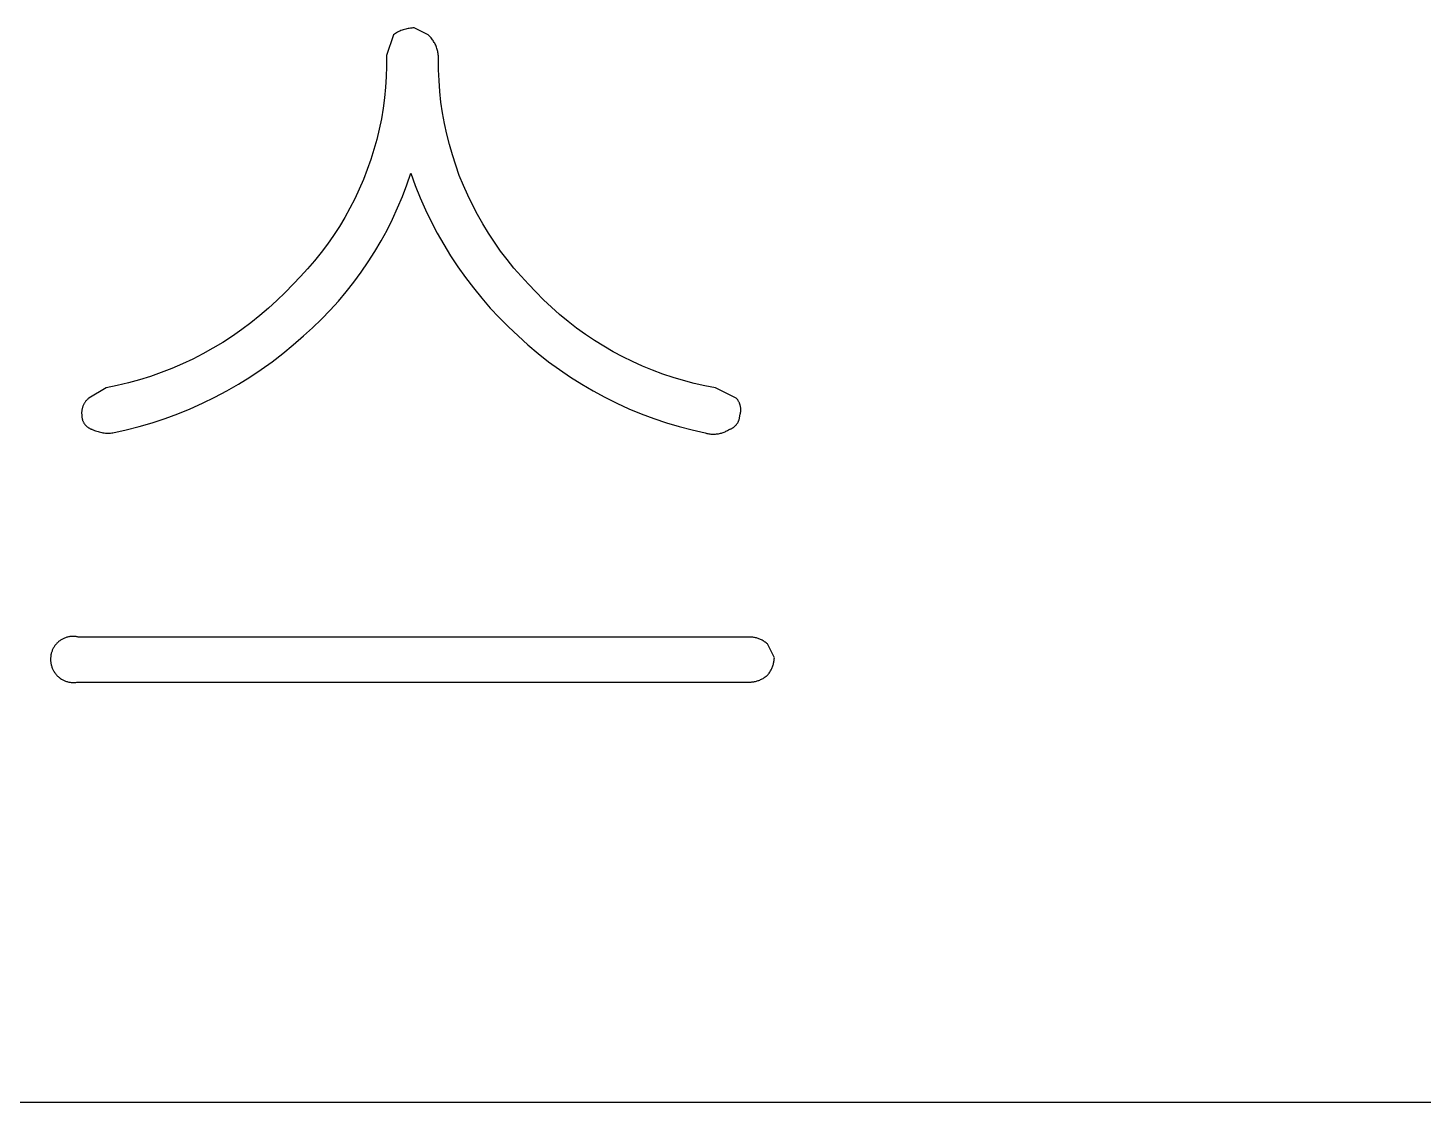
# Model space of a CAD drawing. Header units: millimetres. Extents: x 3033 to 5773, y 123 to 1487.
# Drawn here: x 5551.35 to 5580.43, y 311.56 to 333.96 of the extents above; entities that cross this region are included whole.
import ezdxf

# ---------------------------------------------------------------- set-up
doc = ezdxf.new("R2010")
doc.units = ezdxf.units.MM
doc.header["$MEASUREMENT"] = 0
doc.layers.add('TEX', color=70, linetype='Continuous')

msp = doc.modelspace()

# ---------------------------------------------------------------- linework, layer by layer
at = {"layer": 'TEX'}
for p, q in [((5558.969, 333.816), (5558.825, 333.383)), ((5558.99, 333.831), (5558.969, 333.816)), ((5559.012, 333.845), (5558.99, 333.831)), ((5559.034, 333.858), (5559.012, 333.845)), ((5559.056, 333.87), (5559.034, 333.858)), ((5559.079, 333.882), (5559.056, 333.87)), ((5559.103, 333.893), (5559.079, 333.882)), ((5559.126, 333.903), (5559.103, 333.893)), ((5559.15, 333.913), (5559.126, 333.903)), ((5559.175, 333.921), (5559.15, 333.913)), ((5559.199, 333.929), (5559.175, 333.921)), ((5559.224, 333.936), (5559.199, 333.929)), ((5559.249, 333.942), (5559.224, 333.936)), ((5559.274, 333.947), (5559.249, 333.942)), ((5559.3, 333.951), (5559.274, 333.947)), ((5559.325, 333.955), (5559.3, 333.951)), ((5559.351, 333.958), (5559.325, 333.955)), ((5559.376, 333.96), (5559.351, 333.958)), ((5559.402, 333.961), (5559.376, 333.96)), ((5559.691, 333.816), (5559.402, 333.961)), ((5559.707, 333.801), (5559.691, 333.816)), ((5559.723, 333.785), (5559.707, 333.801)), ((5559.739, 333.768), (5559.723, 333.785)), ((5559.754, 333.751), (5559.739, 333.768)), ((5559.768, 333.733), (5559.754, 333.751)), ((5559.782, 333.715), (5559.768, 333.733)), ((5559.795, 333.697), (5559.782, 333.715)), ((5559.807, 333.678), (5559.795, 333.697)), ((5559.819, 333.658), (5559.807, 333.678)), ((5559.83, 333.639), (5559.819, 333.658)), ((5559.84, 333.618), (5559.83, 333.639)), ((5559.85, 333.598), (5559.84, 333.618)), ((5559.859, 333.577), (5559.85, 333.598)), ((5559.867, 333.556), (5559.859, 333.577)), ((5559.875, 333.534), (5559.867, 333.556)), ((5559.881, 333.513), (5559.875, 333.534)), ((5559.887, 333.491), (5559.881, 333.513)), ((5558.825, 333.383), (5558.825, 333.163)), ((5559.892, 333.469), (5559.887, 333.491)), ((5559.897, 333.447), (5559.892, 333.469)), ((5559.901, 333.424), (5559.897, 333.447)), ((5559.903, 333.402), (5559.901, 333.424)), ((5559.906, 333.379), (5559.903, 333.402)), ((5559.907, 333.357), (5559.906, 333.379)), ((5559.907, 333.334), (5559.907, 333.357)), ((5559.907, 333.311), (5559.907, 333.334)), ((5559.909, 333.086), (5559.907, 333.311)), ((5558.819, 332.942), (5558.804, 332.722)), ((5558.825, 333.163), (5558.819, 332.942)), ((5559.919, 332.861), (5559.909, 333.086)), ((5558.804, 332.722), (5558.782, 332.503)), ((5559.936, 332.636), (5559.919, 332.861)), ((5559.96, 332.412), (5559.936, 332.636)), ((5558.782, 332.503), (5558.753, 332.284)), ((5559.993, 332.189), (5559.96, 332.412)), ((5558.717, 332.067), (5558.672, 331.851)), ((5558.753, 332.284), (5558.717, 332.067)), ((5560.033, 331.968), (5559.993, 332.189)), ((5558.672, 331.851), (5558.621, 331.637)), ((5560.08, 331.747), (5560.033, 331.968)), ((5558.621, 331.637), (5558.562, 331.424)), ((5560.135, 331.529), (5560.08, 331.747)), ((5560.197, 331.312), (5560.135, 331.529)), ((5558.497, 331.214), (5558.424, 331.006)), ((5558.562, 331.424), (5558.497, 331.214)), ((5560.266, 331.098), (5560.197, 331.312)), ((5558.424, 331.006), (5558.344, 330.8)), ((5559.247, 330.686), (5559.33, 330.93)), ((5559.33, 330.93), (5559.423, 330.672)), ((5560.342, 330.886), (5560.266, 331.098)), ((5560.426, 330.677), (5560.342, 330.886)), ((5558.257, 330.597), (5558.163, 330.398)), ((5558.344, 330.8), (5558.257, 330.597)), ((5559.156, 330.446), (5559.247, 330.686)), ((5559.423, 330.672), (5559.525, 330.418)), ((5560.517, 330.471), (5560.426, 330.677)), ((5558.163, 330.398), (5558.062, 330.202)), ((5559.057, 330.208), (5559.156, 330.446)), ((5559.525, 330.418), (5559.636, 330.168)), ((5560.614, 330.268), (5560.517, 330.471)), ((5558.062, 330.202), (5557.955, 330.009)), ((5558.95, 329.975), (5559.057, 330.208)), ((5559.636, 330.168), (5559.755, 329.921)), ((5560.719, 330.068), (5560.614, 330.268)), ((5560.83, 329.872), (5560.719, 330.068)), ((5557.842, 329.82), (5557.722, 329.635)), ((5557.955, 330.009), (5557.842, 329.82)), ((5558.713, 329.519), (5558.835, 329.745)), ((5558.835, 329.745), (5558.95, 329.975)), ((5559.755, 329.921), (5559.882, 329.679)), ((5560.948, 329.68), (5560.83, 329.872)), ((5557.595, 329.454), (5557.463, 329.278)), ((5557.722, 329.635), (5557.595, 329.454)), ((5558.582, 329.297), (5558.713, 329.519)), ((5559.882, 329.679), (5560.017, 329.441)), ((5560.017, 329.441), (5560.16, 329.208)), ((5561.072, 329.492), (5560.948, 329.68)), ((5561.202, 329.308), (5561.072, 329.492)), ((5557.463, 329.278), (5557.325, 329.106)), ((5558.444, 329.08), (5558.582, 329.297)), ((5560.16, 329.208), (5560.311, 328.979)), ((5561.339, 329.129), (5561.202, 329.308)), ((5557.181, 328.939), (5557.031, 328.777)), ((5557.325, 329.106), (5557.181, 328.939)), ((5558.147, 328.661), (5558.299, 328.868)), ((5558.299, 328.868), (5558.444, 329.08)), ((5560.311, 328.979), (5560.469, 328.756)), ((5561.481, 328.954), (5561.339, 329.129)), ((5561.629, 328.785), (5561.481, 328.954)), ((5556.876, 328.62), (5556.712, 328.447)), ((5557.031, 328.777), (5556.876, 328.62)), ((5557.987, 328.459), (5558.147, 328.661)), ((5560.469, 328.756), (5560.635, 328.538)), ((5561.783, 328.62), (5561.629, 328.785)), ((5561.938, 328.454), (5561.783, 328.62)), ((5556.542, 328.279), (5556.367, 328.118)), ((5556.712, 328.447), (5556.542, 328.279)), ((5557.821, 328.263), (5557.987, 328.459)), ((5560.635, 328.538), (5560.808, 328.326)), ((5560.808, 328.326), (5560.987, 328.119)), ((5562.097, 328.292), (5561.938, 328.454)), ((5562.262, 328.136), (5562.097, 328.292)), ((5556.367, 328.118), (5556.186, 327.962)), ((5557.469, 327.888), (5557.649, 328.072)), ((5557.649, 328.072), (5557.821, 328.263)), ((5560.987, 328.119), (5561.174, 327.919)), ((5562.432, 327.986), (5562.262, 328.136)), ((5562.607, 327.841), (5562.432, 327.986)), ((5556, 327.812), (5555.809, 327.669)), ((5556.186, 327.962), (5556, 327.812)), ((5557.093, 327.538), (5557.284, 327.71)), ((5557.284, 327.71), (5557.469, 327.888)), ((5561.174, 327.919), (5561.367, 327.725)), ((5561.367, 327.725), (5561.567, 327.538)), ((5562.787, 327.702), (5562.607, 327.841)), ((5562.971, 327.57), (5562.787, 327.702)), ((5555.412, 327.403), (5555.208, 327.28)), ((5555.613, 327.533), (5555.412, 327.403)), ((5555.809, 327.669), (5555.613, 327.533)), ((5556.882, 327.351), (5557.093, 327.538)), ((5561.567, 327.538), (5561.773, 327.352)), ((5563.16, 327.443), (5562.971, 327.57)), ((5563.353, 327.323), (5563.16, 327.443)), ((5554.999, 327.164), (5554.787, 327.055)), ((5555.208, 327.28), (5554.999, 327.164)), ((5556.441, 327), (5556.664, 327.172)), ((5556.664, 327.172), (5556.882, 327.351)), ((5561.773, 327.352), (5561.985, 327.173)), ((5561.985, 327.173), (5562.204, 327.001)), ((5563.549, 327.209), (5563.353, 327.323)), ((5563.75, 327.102), (5563.549, 327.209)), ((5554.351, 326.859), (5554.129, 326.773)), ((5554.571, 326.953), (5554.351, 326.859)), ((5554.787, 327.055), (5554.571, 326.953)), ((5555.978, 326.679), (5556.212, 326.836)), ((5556.212, 326.836), (5556.441, 327)), ((5562.204, 327.001), (5562.428, 326.837)), ((5562.428, 326.837), (5562.658, 326.68)), ((5563.953, 327.002), (5563.75, 327.102)), ((5564.161, 326.909), (5563.953, 327.002)), ((5564.371, 326.823), (5564.161, 326.909)), ((5564.583, 326.743), (5564.371, 326.823)), ((5553.445, 326.559), (5553.213, 326.503)), ((5553.676, 326.622), (5553.445, 326.559)), ((5553.903, 326.694), (5553.676, 326.622)), ((5554.129, 326.773), (5553.903, 326.694)), ((5555.494, 326.39), (5555.739, 326.531)), ((5555.739, 326.531), (5555.978, 326.679)), ((5562.658, 326.68), (5562.892, 326.532)), ((5562.892, 326.532), (5563.132, 326.392)), ((5564.799, 326.671), (5564.583, 326.743)), ((5565.016, 326.606), (5564.799, 326.671)), ((5565.236, 326.549), (5565.016, 326.606)), ((5565.457, 326.498), (5565.236, 326.549)), ((5552.619, 326.239), (5552.608, 326.23)), ((5552.979, 326.455), (5552.619, 326.239)), ((5553.213, 326.503), (5552.979, 326.455)), ((5554.992, 326.135), (5555.245, 326.258)), ((5555.245, 326.258), (5555.494, 326.39)), ((5563.132, 326.392), (5563.376, 326.26)), ((5563.376, 326.26), (5563.625, 326.136)), ((5565.68, 326.455), (5565.457, 326.498)), ((5566.113, 326.239), (5565.68, 326.455)), ((5566.121, 326.23), (5566.113, 326.239)), ((5552.472, 325.959), (5552.471, 325.946)), ((5552.471, 325.946), (5552.471, 325.932)), ((5552.473, 325.973), (5552.472, 325.959)), ((5552.475, 325.986), (5552.473, 325.973)), ((5552.477, 325.999), (5552.475, 325.986)), ((5552.48, 326.013), (5552.477, 325.999)), ((5552.483, 326.026), (5552.48, 326.013)), ((5552.486, 326.039), (5552.483, 326.026)), ((5552.49, 326.052), (5552.486, 326.039)), ((5552.494, 326.065), (5552.49, 326.052)), ((5552.499, 326.077), (5552.494, 326.065)), ((5552.504, 326.09), (5552.499, 326.077)), ((5552.51, 326.102), (5552.504, 326.09)), ((5552.516, 326.114), (5552.51, 326.102)), ((5552.523, 326.126), (5552.516, 326.114)), ((5552.53, 326.138), (5552.523, 326.126)), ((5552.537, 326.149), (5552.53, 326.138)), ((5552.545, 326.16), (5552.537, 326.149)), ((5552.553, 326.171), (5552.545, 326.16)), ((5552.561, 326.182), (5552.553, 326.171)), ((5552.57, 326.192), (5552.561, 326.182)), ((5552.579, 326.202), (5552.57, 326.192)), ((5552.588, 326.212), (5552.579, 326.202)), ((5552.598, 326.221), (5552.588, 326.212)), ((5552.608, 326.23), (5552.598, 326.221)), ((5554.474, 325.913), (5554.735, 326.02)), ((5554.735, 326.02), (5554.992, 326.135)), ((5563.625, 326.136), (5563.878, 326.021)), ((5563.878, 326.021), (5564.135, 325.915)), ((5566.129, 326.221), (5566.121, 326.23)), ((5566.136, 326.212), (5566.129, 326.221)), ((5566.143, 326.203), (5566.136, 326.212)), ((5566.15, 326.193), (5566.143, 326.203)), ((5566.156, 326.183), (5566.15, 326.193)), ((5566.162, 326.173), (5566.156, 326.183)), ((5566.168, 326.163), (5566.162, 326.173)), ((5566.174, 326.152), (5566.168, 326.163)), ((5566.178, 326.142), (5566.174, 326.152)), ((5566.183, 326.131), (5566.178, 326.142)), ((5566.187, 326.12), (5566.183, 326.131)), ((5566.191, 326.109), (5566.187, 326.12)), ((5566.195, 326.098), (5566.191, 326.109)), ((5566.198, 326.086), (5566.195, 326.098)), ((5566.2, 326.075), (5566.198, 326.086)), ((5566.203, 326.063), (5566.2, 326.075)), ((5566.202, 325.935), (5566.204, 325.946)), ((5566.205, 326.052), (5566.203, 326.063)), ((5566.204, 325.946), (5566.206, 325.958)), ((5566.206, 326.04), (5566.205, 326.052)), ((5566.207, 326.028), (5566.206, 326.04)), ((5566.206, 325.958), (5566.207, 325.97)), ((5566.208, 326.017), (5566.207, 326.028)), ((5566.207, 325.97), (5566.208, 325.981)), ((5566.208, 326.005), (5566.208, 326.017)), ((5566.208, 325.993), (5566.208, 326.005)), ((5566.208, 325.981), (5566.208, 325.993)), ((5552.471, 325.932), (5552.471, 325.919)), ((5552.471, 325.919), (5552.472, 325.905)), ((5552.472, 325.905), (5552.473, 325.892)), ((5552.473, 325.892), (5552.474, 325.878)), ((5552.474, 325.878), (5552.474, 325.868)), ((5552.474, 325.868), (5552.475, 325.857)), ((5552.475, 325.857), (5552.476, 325.847)), ((5552.476, 325.847), (5552.477, 325.836)), ((5552.477, 325.836), (5552.479, 325.826)), ((5552.479, 325.826), (5552.481, 325.816)), ((5552.481, 325.816), (5552.483, 325.806)), ((5552.483, 325.806), (5552.486, 325.796)), ((5552.486, 325.796), (5552.489, 325.786)), ((5552.489, 325.786), (5552.492, 325.776)), ((5552.492, 325.776), (5552.496, 325.766)), ((5552.496, 325.766), (5552.5, 325.756)), ((5552.5, 325.756), (5552.505, 325.747)), ((5552.505, 325.747), (5552.509, 325.738)), ((5552.509, 325.738), (5552.515, 325.728)), ((5552.515, 325.728), (5552.52, 325.72)), ((5552.52, 325.72), (5552.526, 325.711)), ((5552.526, 325.711), (5552.532, 325.702)), ((5552.532, 325.702), (5552.538, 325.694)), ((5552.538, 325.694), (5552.544, 325.686)), ((5552.544, 325.686), (5552.551, 325.678)), ((5552.551, 325.678), (5552.558, 325.67)), ((5552.558, 325.67), (5552.566, 325.663)), ((5552.566, 325.663), (5552.573, 325.656)), ((5552.573, 325.656), (5552.581, 325.649)), ((5553.672, 325.648), (5553.942, 325.728)), ((5553.942, 325.728), (5554.21, 325.816)), ((5554.21, 325.816), (5554.474, 325.913)), ((5564.135, 325.915), (5564.395, 325.817)), ((5564.395, 325.817), (5564.658, 325.728)), ((5564.658, 325.728), (5564.924, 325.649)), ((5566.079, 325.649), (5566.086, 325.656)), ((5566.086, 325.656), (5566.094, 325.663)), ((5566.094, 325.663), (5566.101, 325.67)), ((5566.101, 325.67), (5566.109, 325.678)), ((5566.109, 325.678), (5566.115, 325.686)), ((5566.115, 325.686), (5566.122, 325.694)), ((5566.122, 325.694), (5566.128, 325.702)), ((5566.128, 325.702), (5566.134, 325.711)), ((5566.134, 325.711), (5566.14, 325.72)), ((5566.14, 325.72), (5566.145, 325.728)), ((5566.145, 325.728), (5566.15, 325.738)), ((5566.15, 325.738), (5566.155, 325.747)), ((5566.155, 325.747), (5566.159, 325.756)), ((5566.159, 325.756), (5566.163, 325.766)), ((5566.163, 325.766), (5566.167, 325.776)), ((5566.167, 325.776), (5566.171, 325.786)), ((5566.171, 325.786), (5566.174, 325.796)), ((5566.174, 325.796), (5566.176, 325.806)), ((5566.176, 325.806), (5566.179, 325.816)), ((5566.179, 325.816), (5566.181, 325.826)), ((5566.181, 325.826), (5566.182, 325.836)), ((5566.182, 325.836), (5566.184, 325.847)), ((5566.184, 325.847), (5566.185, 325.857)), ((5566.185, 325.868), (5566.186, 325.878)), ((5566.185, 325.857), (5566.185, 325.868)), ((5566.186, 325.878), (5566.19, 325.889)), ((5566.19, 325.889), (5566.193, 325.9)), ((5566.193, 325.9), (5566.196, 325.912)), ((5566.196, 325.912), (5566.199, 325.923)), ((5566.199, 325.923), (5566.202, 325.935)), ((5552.581, 325.649), (5552.589, 325.642)), ((5552.589, 325.642), (5552.598, 325.636)), ((5552.598, 325.636), (5552.606, 325.63)), ((5552.606, 325.63), (5552.615, 325.624)), ((5552.615, 325.624), (5552.624, 325.619)), ((5552.624, 325.619), (5552.633, 325.613)), ((5552.633, 325.613), (5552.642, 325.609)), ((5552.642, 325.609), (5552.652, 325.604)), ((5552.652, 325.604), (5552.661, 325.6)), ((5552.661, 325.6), (5552.671, 325.596)), ((5552.671, 325.596), (5552.681, 325.593)), ((5552.681, 325.593), (5552.691, 325.589)), ((5552.691, 325.589), (5552.714, 325.579)), ((5552.714, 325.579), (5552.739, 325.568)), ((5552.739, 325.568), (5552.763, 325.559)), ((5552.763, 325.559), (5552.788, 325.55)), ((5552.788, 325.55), (5552.813, 325.543)), ((5552.813, 325.543), (5552.838, 325.536)), ((5552.838, 325.536), (5552.863, 325.53)), ((5552.863, 325.53), (5552.889, 325.525)), ((5552.889, 325.525), (5552.915, 325.52)), ((5552.915, 325.52), (5552.941, 325.517)), ((5552.941, 325.517), (5552.967, 325.514)), ((5552.967, 325.514), (5552.993, 325.513)), ((5552.993, 325.513), (5553.019, 325.512)), ((5553.019, 325.512), (5553.045, 325.512)), ((5553.045, 325.512), (5553.072, 325.513)), ((5553.072, 325.513), (5553.098, 325.515)), ((5553.098, 325.515), (5553.124, 325.517)), ((5553.124, 325.517), (5553.399, 325.578)), ((5553.399, 325.578), (5553.672, 325.648)), ((5564.924, 325.649), (5565.193, 325.579)), ((5565.193, 325.579), (5565.464, 325.517)), ((5565.464, 325.517), (5565.483, 325.512)), ((5565.483, 325.512), (5565.503, 325.507)), ((5565.503, 325.507), (5565.523, 325.502)), ((5565.523, 325.502), (5565.543, 325.498)), ((5565.543, 325.498), (5565.563, 325.495)), ((5565.563, 325.495), (5565.583, 325.493)), ((5565.583, 325.493), (5565.603, 325.492)), ((5565.603, 325.492), (5565.623, 325.491)), ((5565.623, 325.491), (5565.644, 325.49)), ((5565.644, 325.49), (5565.664, 325.491)), ((5565.664, 325.491), (5565.684, 325.492)), ((5565.684, 325.492), (5565.704, 325.494)), ((5565.704, 325.494), (5565.725, 325.496)), ((5565.725, 325.496), (5565.745, 325.499)), ((5565.745, 325.499), (5565.765, 325.503)), ((5565.765, 325.503), (5565.784, 325.508)), ((5565.784, 325.508), (5565.804, 325.513)), ((5565.804, 325.513), (5565.823, 325.519)), ((5565.823, 325.519), (5565.843, 325.526)), ((5565.843, 325.526), (5565.861, 325.533)), ((5565.861, 325.533), (5565.88, 325.541)), ((5565.88, 325.541), (5565.899, 325.549)), ((5565.899, 325.549), (5565.917, 325.558)), ((5565.917, 325.558), (5565.934, 325.568)), ((5565.934, 325.568), (5565.952, 325.579)), ((5565.952, 325.579), (5565.969, 325.589)), ((5565.969, 325.589), (5565.979, 325.593)), ((5565.979, 325.593), (5565.989, 325.596)), ((5565.989, 325.596), (5565.999, 325.6)), ((5565.999, 325.6), (5566.008, 325.604)), ((5566.008, 325.604), (5566.018, 325.609)), ((5566.018, 325.609), (5566.027, 325.613)), ((5566.027, 325.613), (5566.036, 325.619)), ((5566.036, 325.619), (5566.045, 325.624)), ((5566.045, 325.624), (5566.054, 325.63)), ((5566.054, 325.63), (5566.062, 325.636)), ((5566.062, 325.636), (5566.07, 325.642)), ((5566.07, 325.642), (5566.079, 325.649)), ((5551.873, 321.013), (5551.866, 320.998)), ((5551.881, 321.027), (5551.873, 321.013)), ((5551.889, 321.041), (5551.881, 321.027)), ((5551.897, 321.055), (5551.889, 321.041)), ((5551.906, 321.069), (5551.897, 321.055)), ((5551.915, 321.082), (5551.906, 321.069)), ((5551.925, 321.095), (5551.915, 321.082)), ((5551.935, 321.107), (5551.925, 321.095)), ((5551.946, 321.119), (5551.935, 321.107)), ((5551.957, 321.131), (5551.946, 321.119)), ((5551.968, 321.142), (5551.957, 321.131)), ((5551.98, 321.153), (5551.968, 321.142)), ((5551.992, 321.164), (5551.98, 321.153)), ((5552.005, 321.174), (5551.992, 321.164)), ((5552.018, 321.184), (5552.005, 321.174)), ((5552.031, 321.193), (5552.018, 321.184)), ((5552.045, 321.202), (5552.031, 321.193)), ((5552.059, 321.21), (5552.045, 321.202)), ((5552.073, 321.218), (5552.059, 321.21)), ((5552.087, 321.225), (5552.073, 321.218)), ((5552.102, 321.232), (5552.087, 321.225)), ((5552.117, 321.238), (5552.102, 321.232)), ((5552.132, 321.244), (5552.117, 321.238)), ((5552.147, 321.249), (5552.132, 321.244)), ((5552.162, 321.254), (5552.147, 321.249)), ((5552.178, 321.258), (5552.162, 321.254)), ((5552.194, 321.262), (5552.178, 321.258)), ((5552.21, 321.265), (5552.194, 321.262)), ((5552.226, 321.268), (5552.21, 321.265)), ((5552.242, 321.27), (5552.226, 321.268)), ((5552.258, 321.271), (5552.242, 321.27)), ((5552.274, 321.272), (5552.258, 321.271)), ((5552.29, 321.273), (5552.274, 321.272)), ((5552.306, 321.272), (5552.29, 321.273)), ((5552.322, 321.272), (5552.306, 321.272)), ((5552.338, 321.27), (5552.322, 321.272)), ((5552.354, 321.268), (5552.338, 321.27)), ((5552.37, 321.266), (5552.354, 321.268)), ((5552.386, 321.263), (5552.37, 321.266)), ((5552.402, 321.26), (5552.386, 321.263)), ((5566.402, 321.26), (5552.402, 321.26)), ((5566.421, 321.259), (5566.402, 321.26)), ((5566.44, 321.258), (5566.421, 321.259)), ((5566.459, 321.256), (5566.44, 321.258)), ((5566.477, 321.253), (5566.459, 321.256)), ((5566.496, 321.25), (5566.477, 321.253)), ((5566.514, 321.246), (5566.496, 321.25)), ((5566.533, 321.241), (5566.514, 321.246)), ((5566.551, 321.236), (5566.533, 321.241)), ((5566.569, 321.23), (5566.551, 321.236)), ((5566.587, 321.224), (5566.569, 321.23)), ((5566.604, 321.217), (5566.587, 321.224)), ((5566.622, 321.209), (5566.604, 321.217)), ((5566.639, 321.201), (5566.622, 321.209)), ((5566.655, 321.192), (5566.639, 321.201)), ((5566.672, 321.183), (5566.655, 321.192)), ((5566.688, 321.173), (5566.672, 321.183)), ((5566.704, 321.162), (5566.688, 321.173)), ((5566.719, 321.151), (5566.704, 321.162)), ((5566.734, 321.14), (5566.719, 321.151)), ((5566.749, 321.128), (5566.734, 321.14)), ((5566.763, 321.115), (5566.749, 321.128)), ((5566.907, 320.827), (5566.763, 321.115)), ((5551.824, 320.81), (5551.823, 320.793)), ((5551.823, 320.793), (5551.824, 320.776)), ((5551.825, 320.827), (5551.824, 320.81)), ((5551.824, 320.776), (5551.825, 320.76)), ((5551.826, 320.843), (5551.825, 320.827)), ((5551.825, 320.76), (5551.826, 320.743)), ((5551.827, 320.859), (5551.826, 320.843)), ((5551.826, 320.743), (5551.828, 320.726)), ((5551.83, 320.875), (5551.827, 320.859)), ((5551.828, 320.726), (5551.831, 320.71)), ((5551.832, 320.891), (5551.83, 320.875)), ((5551.831, 320.71), (5551.834, 320.693)), ((5551.835, 320.907), (5551.832, 320.891)), ((5551.839, 320.922), (5551.835, 320.907)), ((5551.844, 320.938), (5551.839, 320.922)), ((5551.848, 320.953), (5551.844, 320.938)), ((5551.854, 320.968), (5551.848, 320.953)), ((5551.86, 320.983), (5551.854, 320.968)), ((5551.866, 320.998), (5551.86, 320.983)), ((5566.889, 320.696), (5566.893, 320.714)), ((5566.893, 320.714), (5566.897, 320.733)), ((5566.897, 320.733), (5566.9, 320.751)), ((5566.9, 320.751), (5566.903, 320.77)), ((5566.903, 320.77), (5566.905, 320.789)), ((5566.905, 320.789), (5566.906, 320.808)), ((5566.906, 320.808), (5566.907, 320.827)), ((5551.834, 320.693), (5551.837, 320.677)), ((5551.837, 320.677), (5551.842, 320.661)), ((5551.842, 320.661), (5551.847, 320.645)), ((5551.847, 320.645), (5551.852, 320.629)), ((5551.852, 320.629), (5551.858, 320.613)), ((5551.858, 320.613), (5551.864, 320.598)), ((5551.864, 320.598), (5551.871, 320.582)), ((5551.871, 320.582), (5551.879, 320.568)), ((5551.879, 320.568), (5551.887, 320.553)), ((5551.887, 320.553), (5551.896, 320.538)), ((5551.896, 320.538), (5551.905, 320.524)), ((5551.905, 320.524), (5551.914, 320.511)), ((5551.914, 320.511), (5551.924, 320.497)), ((5551.924, 320.497), (5551.935, 320.484)), ((5551.935, 320.484), (5551.946, 320.471)), ((5551.946, 320.471), (5551.957, 320.459)), ((5551.957, 320.459), (5551.969, 320.447)), ((5551.969, 320.447), (5551.981, 320.436)), ((5551.981, 320.436), (5551.994, 320.425)), ((5551.994, 320.425), (5552.007, 320.414)), ((5566.688, 320.408), (5566.704, 320.419)), ((5566.704, 320.419), (5566.719, 320.43)), ((5566.719, 320.43), (5566.734, 320.441)), ((5566.734, 320.441), (5566.749, 320.453)), ((5566.749, 320.453), (5566.763, 320.466)), ((5566.763, 320.466), (5566.775, 320.48)), ((5566.775, 320.48), (5566.787, 320.495)), ((5566.787, 320.495), (5566.799, 320.51)), ((5566.799, 320.51), (5566.81, 320.525)), ((5566.81, 320.525), (5566.82, 320.541)), ((5566.82, 320.541), (5566.83, 320.557)), ((5566.83, 320.557), (5566.84, 320.573)), ((5566.84, 320.573), (5566.848, 320.59)), ((5566.848, 320.59), (5566.857, 320.607)), ((5566.857, 320.607), (5566.864, 320.624)), ((5566.864, 320.624), (5566.871, 320.642)), ((5566.871, 320.642), (5566.878, 320.66)), ((5566.878, 320.66), (5566.884, 320.678)), ((5566.884, 320.678), (5566.889, 320.696)), ((5552.007, 320.414), (5552.02, 320.404)), ((5552.02, 320.404), (5552.034, 320.394)), ((5552.034, 320.394), (5552.048, 320.385)), ((5552.048, 320.385), (5552.062, 320.377)), ((5552.062, 320.377), (5552.077, 320.368)), ((5552.077, 320.368), (5552.092, 320.361)), ((5552.092, 320.361), (5552.107, 320.354)), ((5552.107, 320.354), (5552.122, 320.347)), ((5552.122, 320.347), (5552.138, 320.341)), ((5552.138, 320.341), (5552.154, 320.335)), ((5552.154, 320.335), (5552.17, 320.33)), ((5552.17, 320.33), (5552.186, 320.326)), ((5552.186, 320.326), (5552.202, 320.322)), ((5552.202, 320.322), (5552.219, 320.319)), ((5552.219, 320.319), (5552.235, 320.316)), ((5552.235, 320.316), (5552.252, 320.314)), ((5552.252, 320.314), (5552.269, 320.313)), ((5552.269, 320.313), (5552.285, 320.312)), ((5552.285, 320.312), (5552.302, 320.311)), ((5552.302, 320.311), (5552.319, 320.312)), ((5552.319, 320.312), (5552.336, 320.312)), ((5552.336, 320.312), (5552.352, 320.314)), ((5552.352, 320.314), (5552.369, 320.316)), ((5552.369, 320.316), (5552.386, 320.318)), ((5552.386, 320.318), (5552.402, 320.321)), ((5552.402, 320.321), (5566.402, 320.321)), ((5566.402, 320.321), (5566.421, 320.322)), ((5566.421, 320.322), (5566.44, 320.324)), ((5566.44, 320.324), (5566.459, 320.326)), ((5566.459, 320.326), (5566.477, 320.328)), ((5566.477, 320.328), (5566.496, 320.331)), ((5566.496, 320.331), (5566.514, 320.335)), ((5566.514, 320.335), (5566.533, 320.34)), ((5566.533, 320.34), (5566.551, 320.345)), ((5566.551, 320.345), (5566.569, 320.351)), ((5566.569, 320.351), (5566.587, 320.357)), ((5566.587, 320.357), (5566.604, 320.364)), ((5566.604, 320.364), (5566.622, 320.372)), ((5566.622, 320.372), (5566.639, 320.38)), ((5566.639, 320.38), (5566.655, 320.389)), ((5566.655, 320.389), (5566.672, 320.398)), ((5566.672, 320.398), (5566.688, 320.408)), ((5394.391, 311.563), (5773.113, 311.563))]:
    msp.add_line(p, q, dxfattribs=at)

doc.saveas('drawing.dxf')
